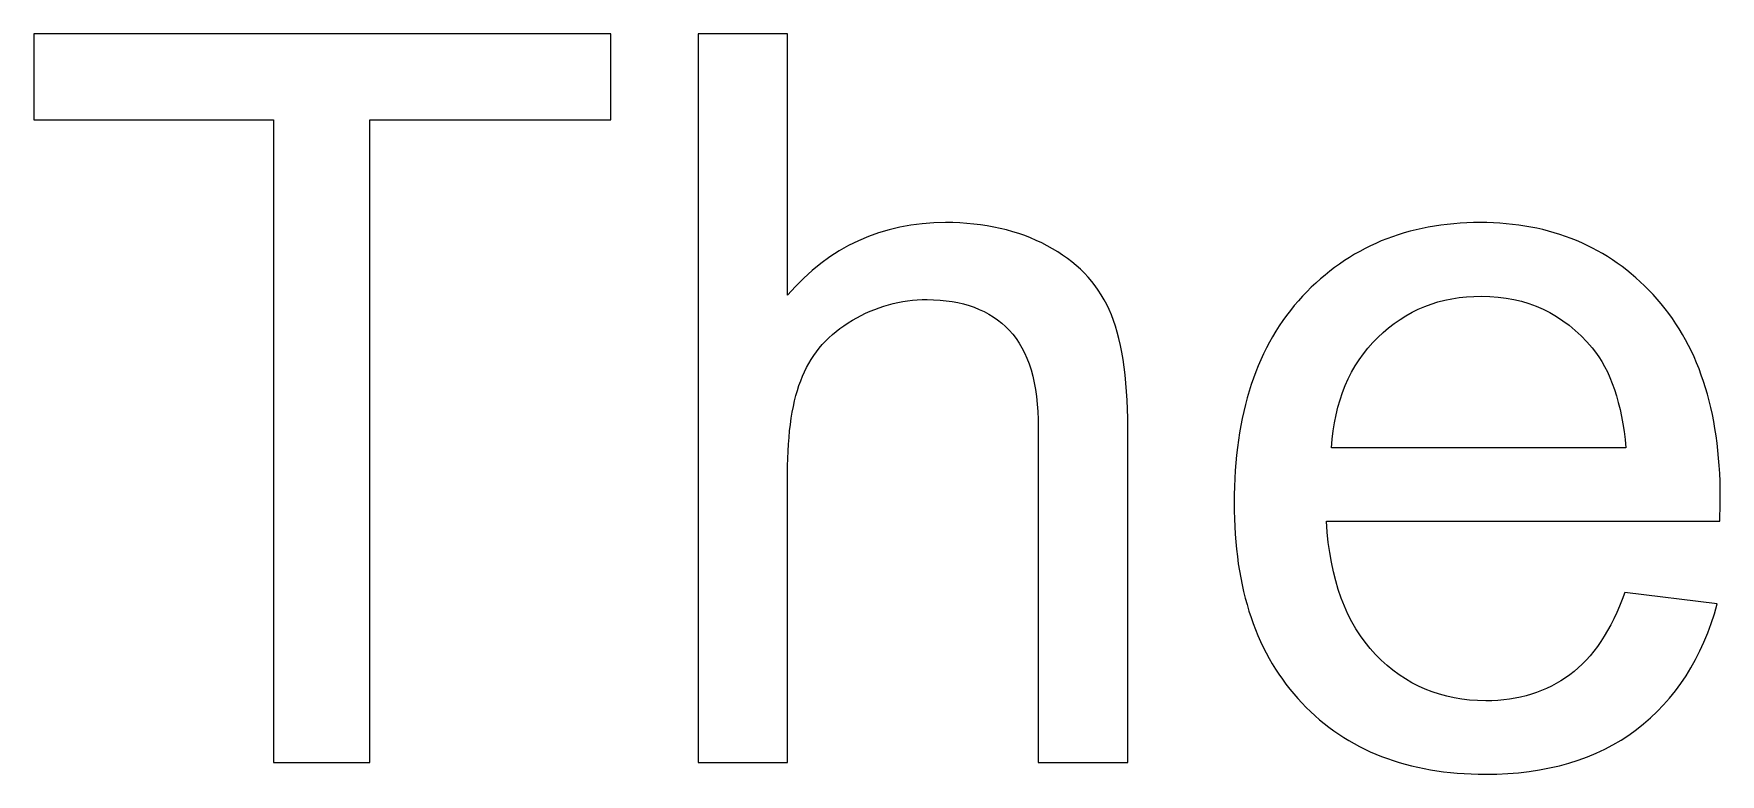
# Model space of a CAD drawing. Header units: inches. Extents: x -11.8 to 11.6, y -5.3 to 5.9.
# Drawn here: x 2.256 to 3.085, y 2.377 to 2.741 of the extents above; entities that cross this region are included whole.
import ezdxf

# ---------------------------------------------------------------- set-up
doc = ezdxf.new("R2010")
doc.units = ezdxf.units.IN
doc.header["$MEASUREMENT"] = 0
doc.layers.add('Layer 1', color=7, linetype='Continuous')

msp = doc.modelspace()

# ---------------------------------------------------------------- linework, layer by layer
at = {"layer": 'Layer 1', "color": 250}
for points, knots in [([(2.37372, 2.38283), (2.37372, 2.38283), (2.37372, 2.6985), (2.37372, 2.6985), (2.37372, 2.6985), (2.37372, 2.6985), (2.2558, 2.6985), (2.2558, 2.6985), (2.2558, 2.6985), (2.2558, 2.6985), (2.2558, 2.74075), (2.2558, 2.74075), (2.2558, 2.74075), (2.2558, 2.74075), (2.53947, 2.74075), (2.53947, 2.74075), (2.53947, 2.74075), (2.53947, 2.74075), (2.53947, 2.6985), (2.53947, 2.6985), (2.53947, 2.6985), (2.53947, 2.6985), (2.42105, 2.6985), (2.42105, 2.6985), (2.42105, 2.6985), (2.42105, 2.6985), (2.42105, 2.38283), (2.42105, 2.38283), (2.42105, 2.38283), (2.42105, 2.38283), (2.37372, 2.38283), (2.37372, 2.38283)], [0, 0, 0, 0, 0.111111, 0.111111, 0.111111, 0.111111, 0.222222, 0.222222, 0.222222, 0.222222, 0.333333, 0.333333, 0.333333, 0.333333, 0.444444, 0.444444, 0.444444, 0.444444, 0.555556, 0.555556, 0.555556, 0.555556, 0.666667, 0.666667, 0.666667, 0.666667, 0.777778, 0.777778, 0.777778, 0.777778, 1, 1, 1, 1]), ([(2.58247, 2.38283), (2.58247, 2.38283), (2.58247, 2.74075), (2.58247, 2.74075), (2.58247, 2.74075), (2.58247, 2.74075), (2.62639, 2.74075), (2.62639, 2.74075), (2.62639, 2.74075), (2.62639, 2.74075), (2.62639, 2.61233), (2.62639, 2.61233), (2.62639, 2.61233), (2.64689, 2.63609), (2.6728, 2.648), (2.70405, 2.648), (2.70405, 2.648), (2.72322, 2.648), (2.73989, 2.64417), (2.75405, 2.63659), (2.75405, 2.63659), (2.76822, 2.62909), (2.77839, 2.61859), (2.78447, 2.60525), (2.78447, 2.60525), (2.79055, 2.59192), (2.79363, 2.5725), (2.79363, 2.54717), (2.79363, 2.54717), (2.79363, 2.54717), (2.79363, 2.38283), (2.79363, 2.38283), (2.79363, 2.38283), (2.79363, 2.38283), (2.74963, 2.38283), (2.74963, 2.38283), (2.74963, 2.38283), (2.74963, 2.38283), (2.74963, 2.54717), (2.74963, 2.54717), (2.74963, 2.54717), (2.74963, 2.56909), (2.74489, 2.58509), (2.73539, 2.59509), (2.73539, 2.59509), (2.72589, 2.60509), (2.71239, 2.61017), (2.69497, 2.61017), (2.69497, 2.61017), (2.68197, 2.61017), (2.66972, 2.60675), (2.65822, 2.6), (2.65822, 2.6), (2.64672, 2.59325), (2.63855, 2.58409), (2.63372, 2.5725), (2.63372, 2.5725), (2.6288, 2.561), (2.62639, 2.545), (2.62639, 2.52467), (2.62639, 2.52467), (2.62639, 2.52467), (2.62639, 2.38283), (2.62639, 2.38283), (2.62639, 2.38283), (2.62639, 2.38283), (2.58247, 2.38283), (2.58247, 2.38283)], [0, 0, 0, 0, 0.055556, 0.055556, 0.055556, 0.055556, 0.111111, 0.111111, 0.111111, 0.111111, 0.166667, 0.166667, 0.166667, 0.166667, 0.222222, 0.222222, 0.222222, 0.222222, 0.277778, 0.277778, 0.277778, 0.277778, 0.333333, 0.333333, 0.333333, 0.333333, 0.388889, 0.388889, 0.388889, 0.388889, 0.444444, 0.444444, 0.444444, 0.444444, 0.5, 0.5, 0.5, 0.5, 0.555556, 0.555556, 0.555556, 0.555556, 0.611111, 0.611111, 0.611111, 0.611111, 0.666667, 0.666667, 0.666667, 0.666667, 0.722222, 0.722222, 0.722222, 0.722222, 0.777778, 0.777778, 0.777778, 0.777778, 0.833333, 0.833333, 0.833333, 0.833333, 0.888889, 0.888889, 0.888889, 0.888889, 1, 1, 1, 1]), ([(3.03797, 2.46633), (3.03797, 2.46633), (3.08339, 2.46075), (3.08339, 2.46075), (3.08339, 2.46075), (3.07622, 2.43417), (3.06297, 2.41359), (3.04363, 2.39892), (3.04363, 2.39892), (3.02422, 2.38433), (2.99947, 2.377), (2.96939, 2.377), (2.96939, 2.377), (2.93147, 2.377), (2.90139, 2.38867), (2.87922, 2.412), (2.87922, 2.412), (2.85697, 2.43533), (2.84589, 2.46809), (2.84589, 2.51025), (2.84589, 2.51025), (2.84589, 2.55392), (2.85713, 2.58775), (2.87955, 2.61183), (2.87955, 2.61183), (2.90205, 2.63592), (2.93113, 2.648), (2.96697, 2.648), (2.96697, 2.648), (3.00163, 2.648), (3.02997, 2.63617), (3.05189, 2.61259), (3.05189, 2.61259), (3.07389, 2.589), (3.08489, 2.55575), (3.08489, 2.513), (3.08489, 2.513), (3.08489, 2.51033), (3.0848, 2.50642), (3.08463, 2.50125), (3.08463, 2.50125), (3.08463, 2.50125), (2.8913, 2.50125), (2.8913, 2.50125), (2.8913, 2.50125), (2.89289, 2.47275), (2.90097, 2.45092), (2.91547, 2.43583), (2.91547, 2.43583), (2.92997, 2.42067), (2.94797, 2.41309), (2.96963, 2.41309), (2.96963, 2.41309), (2.98572, 2.41309), (2.99947, 2.41733), (3.01089, 2.42583), (3.01089, 2.42583), (3.0223, 2.43425), (3.0313, 2.44775), (3.03797, 2.46633)], [0, 0, 0, 0, 0.0625, 0.0625, 0.0625, 0.0625, 0.125, 0.125, 0.125, 0.125, 0.1875, 0.1875, 0.1875, 0.1875, 0.25, 0.25, 0.25, 0.25, 0.3125, 0.3125, 0.3125, 0.3125, 0.375, 0.375, 0.375, 0.375, 0.4375, 0.4375, 0.4375, 0.4375, 0.5, 0.5, 0.5, 0.5, 0.5625, 0.5625, 0.5625, 0.5625, 0.625, 0.625, 0.625, 0.625, 0.6875, 0.6875, 0.6875, 0.6875, 0.75, 0.75, 0.75, 0.75, 0.8125, 0.8125, 0.8125, 0.8125, 0.875, 0.875, 0.875, 0.875, 1, 1, 1, 1]), ([(2.89372, 2.53742), (2.89372, 2.53742), (3.03847, 2.53742), (3.03847, 2.53742), (3.03847, 2.53742), (3.03655, 2.55917), (3.03097, 2.57559), (3.02189, 2.58642), (3.02189, 2.58642), (3.00789, 2.60333), (2.98972, 2.61183), (2.96747, 2.61183), (2.96747, 2.61183), (2.9473, 2.61183), (2.9303, 2.60509), (2.91655, 2.59159), (2.91655, 2.59159), (2.9028, 2.57809), (2.89522, 2.56), (2.89372, 2.53742)], [0, 0, 0, 0, 0.166667, 0.166667, 0.166667, 0.166667, 0.333333, 0.333333, 0.333333, 0.333333, 0.5, 0.5, 0.5, 0.5, 0.666667, 0.666667, 0.666667, 0.666667, 1, 1, 1, 1])]:
    msp.add_open_spline(points, degree=3, knots=knots, dxfattribs=at)
at = {"layer": 'Layer 1', "color": 250, "lineweight": 9}
for points, knots in [([(2.37372, 2.38283), (2.37372, 2.38283), (2.37372, 2.6985), (2.37372, 2.6985), (2.37372, 2.6985), (2.37372, 2.6985), (2.2558, 2.6985), (2.2558, 2.6985), (2.2558, 2.6985), (2.2558, 2.6985), (2.2558, 2.74075), (2.2558, 2.74075), (2.2558, 2.74075), (2.2558, 2.74075), (2.53947, 2.74075), (2.53947, 2.74075), (2.53947, 2.74075), (2.53947, 2.74075), (2.53947, 2.6985), (2.53947, 2.6985), (2.53947, 2.6985), (2.53947, 2.6985), (2.42105, 2.6985), (2.42105, 2.6985), (2.42105, 2.6985), (2.42105, 2.6985), (2.42105, 2.38283), (2.42105, 2.38283), (2.42105, 2.38283), (2.42105, 2.38283), (2.37372, 2.38283), (2.37372, 2.38283)], [0, 0, 0, 0, 0.111111, 0.111111, 0.111111, 0.111111, 0.222222, 0.222222, 0.222222, 0.222222, 0.333333, 0.333333, 0.333333, 0.333333, 0.444444, 0.444444, 0.444444, 0.444444, 0.555556, 0.555556, 0.555556, 0.555556, 0.666667, 0.666667, 0.666667, 0.666667, 0.777778, 0.777778, 0.777778, 0.777778, 1, 1, 1, 1]), ([(2.58247, 2.38283), (2.58247, 2.38283), (2.58247, 2.74075), (2.58247, 2.74075), (2.58247, 2.74075), (2.58247, 2.74075), (2.62639, 2.74075), (2.62639, 2.74075), (2.62639, 2.74075), (2.62639, 2.74075), (2.62639, 2.61233), (2.62639, 2.61233), (2.62639, 2.61233), (2.64689, 2.63609), (2.6728, 2.648), (2.70405, 2.648), (2.70405, 2.648), (2.72322, 2.648), (2.73989, 2.64417), (2.75405, 2.63659), (2.75405, 2.63659), (2.76822, 2.62909), (2.77839, 2.61859), (2.78447, 2.60525), (2.78447, 2.60525), (2.79055, 2.59192), (2.79363, 2.5725), (2.79363, 2.54717), (2.79363, 2.54717), (2.79363, 2.54717), (2.79363, 2.38283), (2.79363, 2.38283), (2.79363, 2.38283), (2.79363, 2.38283), (2.74963, 2.38283), (2.74963, 2.38283), (2.74963, 2.38283), (2.74963, 2.38283), (2.74963, 2.54717), (2.74963, 2.54717), (2.74963, 2.54717), (2.74963, 2.56909), (2.74489, 2.58509), (2.73539, 2.59509), (2.73539, 2.59509), (2.72589, 2.60509), (2.71239, 2.61017), (2.69497, 2.61017), (2.69497, 2.61017), (2.68197, 2.61017), (2.66972, 2.60675), (2.65822, 2.6), (2.65822, 2.6), (2.64672, 2.59325), (2.63855, 2.58409), (2.63372, 2.5725), (2.63372, 2.5725), (2.6288, 2.561), (2.62639, 2.545), (2.62639, 2.52467), (2.62639, 2.52467), (2.62639, 2.52467), (2.62639, 2.38283), (2.62639, 2.38283), (2.62639, 2.38283), (2.62639, 2.38283), (2.58247, 2.38283), (2.58247, 2.38283)], [0, 0, 0, 0, 0.055556, 0.055556, 0.055556, 0.055556, 0.111111, 0.111111, 0.111111, 0.111111, 0.166667, 0.166667, 0.166667, 0.166667, 0.222222, 0.222222, 0.222222, 0.222222, 0.277778, 0.277778, 0.277778, 0.277778, 0.333333, 0.333333, 0.333333, 0.333333, 0.388889, 0.388889, 0.388889, 0.388889, 0.444444, 0.444444, 0.444444, 0.444444, 0.5, 0.5, 0.5, 0.5, 0.555556, 0.555556, 0.555556, 0.555556, 0.611111, 0.611111, 0.611111, 0.611111, 0.666667, 0.666667, 0.666667, 0.666667, 0.722222, 0.722222, 0.722222, 0.722222, 0.777778, 0.777778, 0.777778, 0.777778, 0.833333, 0.833333, 0.833333, 0.833333, 0.888889, 0.888889, 0.888889, 0.888889, 1, 1, 1, 1]), ([(3.03797, 2.46633), (3.03797, 2.46633), (3.08339, 2.46075), (3.08339, 2.46075), (3.08339, 2.46075), (3.07622, 2.43417), (3.06297, 2.41359), (3.04363, 2.39892), (3.04363, 2.39892), (3.02422, 2.38433), (2.99947, 2.377), (2.96939, 2.377), (2.96939, 2.377), (2.93147, 2.377), (2.90139, 2.38867), (2.87922, 2.412), (2.87922, 2.412), (2.85697, 2.43533), (2.84589, 2.46809), (2.84589, 2.51025), (2.84589, 2.51025), (2.84589, 2.55392), (2.85713, 2.58775), (2.87955, 2.61183), (2.87955, 2.61183), (2.90205, 2.63592), (2.93113, 2.648), (2.96697, 2.648), (2.96697, 2.648), (3.00163, 2.648), (3.02997, 2.63617), (3.05189, 2.61259), (3.05189, 2.61259), (3.07389, 2.589), (3.08489, 2.55575), (3.08489, 2.513), (3.08489, 2.513), (3.08489, 2.51033), (3.0848, 2.50642), (3.08463, 2.50125), (3.08463, 2.50125), (3.08463, 2.50125), (2.8913, 2.50125), (2.8913, 2.50125), (2.8913, 2.50125), (2.89289, 2.47275), (2.90097, 2.45092), (2.91547, 2.43583), (2.91547, 2.43583), (2.92997, 2.42067), (2.94797, 2.41309), (2.96963, 2.41309), (2.96963, 2.41309), (2.98572, 2.41309), (2.99947, 2.41733), (3.01089, 2.42583), (3.01089, 2.42583), (3.0223, 2.43425), (3.0313, 2.44775), (3.03797, 2.46633)], [0, 0, 0, 0, 0.0625, 0.0625, 0.0625, 0.0625, 0.125, 0.125, 0.125, 0.125, 0.1875, 0.1875, 0.1875, 0.1875, 0.25, 0.25, 0.25, 0.25, 0.3125, 0.3125, 0.3125, 0.3125, 0.375, 0.375, 0.375, 0.375, 0.4375, 0.4375, 0.4375, 0.4375, 0.5, 0.5, 0.5, 0.5, 0.5625, 0.5625, 0.5625, 0.5625, 0.625, 0.625, 0.625, 0.625, 0.6875, 0.6875, 0.6875, 0.6875, 0.75, 0.75, 0.75, 0.75, 0.8125, 0.8125, 0.8125, 0.8125, 0.875, 0.875, 0.875, 0.875, 1, 1, 1, 1]), ([(2.89372, 2.53742), (2.89372, 2.53742), (3.03847, 2.53742), (3.03847, 2.53742), (3.03847, 2.53742), (3.03655, 2.55917), (3.03097, 2.57559), (3.02189, 2.58642), (3.02189, 2.58642), (3.00789, 2.60333), (2.98972, 2.61183), (2.96747, 2.61183), (2.96747, 2.61183), (2.9473, 2.61183), (2.9303, 2.60509), (2.91655, 2.59159), (2.91655, 2.59159), (2.9028, 2.57809), (2.89522, 2.56), (2.89372, 2.53742)], [0, 0, 0, 0, 0.166667, 0.166667, 0.166667, 0.166667, 0.333333, 0.333333, 0.333333, 0.333333, 0.5, 0.5, 0.5, 0.5, 0.666667, 0.666667, 0.666667, 0.666667, 1, 1, 1, 1])]:
    msp.add_open_spline(points, degree=3, knots=knots, dxfattribs=at)

doc.saveas('drawing.dxf')
